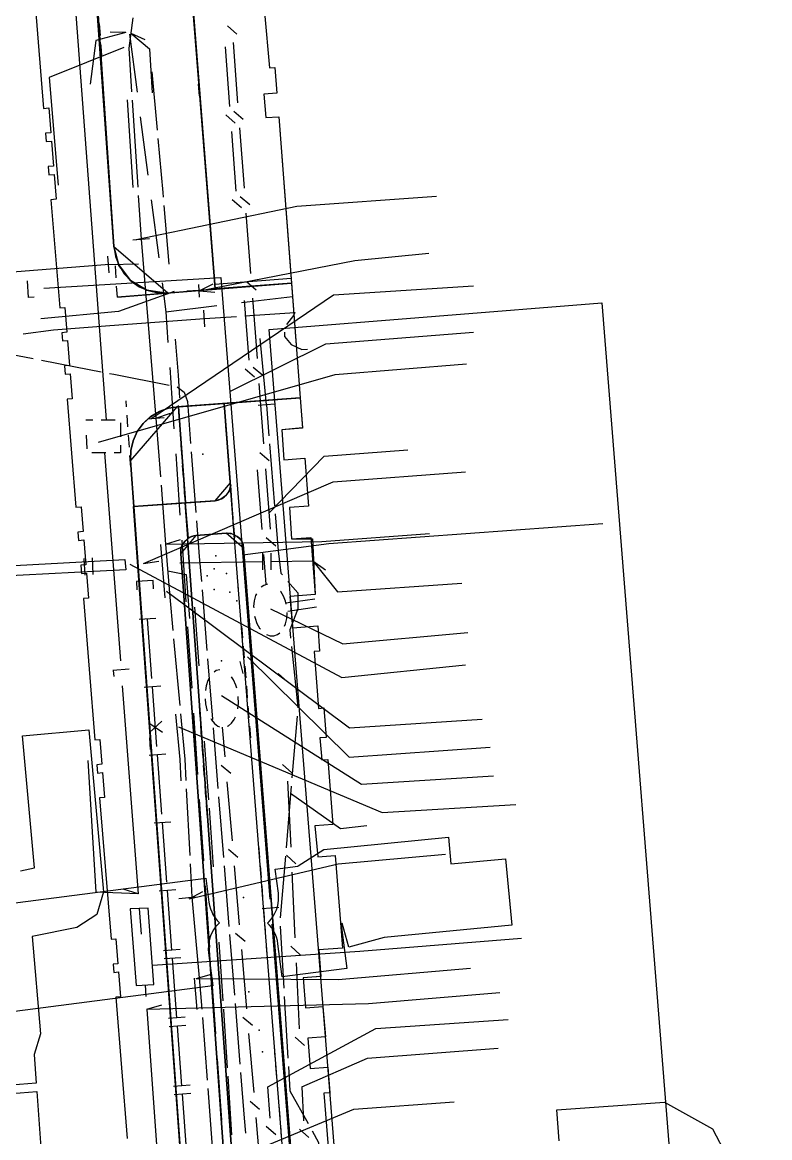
# Model space of a CAD drawing. Header units: metres. Extents: x -3903 to -3714, y 4981 to 6033.
# Drawn here: x -3851.2 to -3806.3, y 5905.7 to 5972.6 of the extents above; entities that cross this region are included whole.
import ezdxf

# ---------------------------------------------------------------- set-up
doc = ezdxf.new("R2010")
doc.units = ezdxf.units.M
for name, color, linetype in [('BOUNDARY', 7, 'Continuous'), ('BUILDING', 7, 'Continuous'), ('BUSH', 7, 'Continuous'), ('CURB', 7, 'Continuous'), ('ELECTR_CABLE', 7, 'Continuous'), ('ELECTR_CABLE_COMM', 7, 'Continuous'), ('GAS', 7, 'Continuous'), ('GRASS', 7, 'Continuous'), ('GROUND', 7, 'Continuous'), ('HEAT', 7, 'Continuous'), ('ROAD', 7, 'Continuous'), ('SEWER', 7, 'Continuous'), ('SIDEWALK_PATH', 7, 'Continuous'), ('TREE', 7, 'Continuous'), ('WATER_PIPELINE', 7, 'Continuous')]:
    doc.layers.add(name, color=color, linetype=linetype)

msp = doc.modelspace()

# ---------------------------------------------------------------- linework, layer by layer
at = {"layer": 'BOUNDARY'}
msp.add_lwpolyline([(-3836.611, 5973.231), (-3836.316, 5969.905), (-3835.992, 5969.929), (-3835.873, 5968.385), (-3836.657, 5968.325), (-3836.541, 5966.925), (-3835.765, 5966.974), (-3834.473, 5950.112), (-3834.335, 5948.305), (-3835.586, 5948.196), (-3835.448, 5946.401), (-3834.196, 5946.497), (-3833.976, 5943.623), (-3835.118, 5943.535), (-3835, 5941.647), (-3833.736, 5941.66), (-3833.569, 5938.313), (-3835.092, 5938.192), (-3834.943, 5936.316), (-3833.426, 5936.436), (-3833.309, 5934.919), (-3833.635, 5934.893), (-3833.375, 5931.483), (-3833.048, 5931.509), (-3832.913, 5929.748), (-3833.293, 5929.717), (-3833.183, 5928.397), (-3832.812, 5928.426), (-3832.513, 5924.52), (-3833.606, 5924.433), (-3833.426, 5922.573), (-3832.37, 5922.657), (-3831.944, 5917.105), (-3833.362, 5916.992), (-3833.244, 5915.403), (-3834.299, 5915.319), (-3834.165, 5913.524), (-3833.109, 5913.608), (-3832.964, 5911.785), (-3834.019, 5911.701), (-3833.874, 5909.874), (-3832.819, 5909.958), (-3832.697, 5908.431), (-3833.063, 5908.402), (-3832.8, 5905.186)], dxfattribs=at)
at = {"layer": 'BUILDING'}
msp.add_lwpolyline([(-3831.567, 5894.239), (-3836.342, 5954.22), (-3816.367, 5955.81), (-3811.592, 5895.829)], close=True, dxfattribs=at)
at = {"layer": 'BUSH'}
for p in [(-3839.548, 5940.628), (-3839.634, 5939.861), (-3840.056, 5939.434), (-3838.895, 5939.577), (-3839.644, 5938.606), (-3838.198, 5938.713), (-3838.692, 5938.454), (-3838.275, 5937.931), (-3836.943, 5912.176), (-3836.739, 5910.889)]:
    msp.add_point(p, dxfattribs=at)
at = {"layer": 'CURB'}
for points in [[(-3849.397, 6011.843), (-3845.661, 5959.184), (-3842.419, 5956.406), (-3841.919, 5956.445)], [(-3847.3, 5983.453), (-3842.723, 5983.784), (-3841.654, 5982.866), (-3839.57, 5956.644)], [(-3846.467, 5971.837), (-3846.518, 5972.547)], [(-3846.384, 5970.627), (-3846.422, 5971.21), (-3846.431, 5971.338)], [(-3840.608, 5968.933), (-3840.548, 5968.223)], [(-3845.522, 5957.319), (-3845.568, 5958.03)], [(-3839.593, 5956.928), (-3835.024, 5957.286)], [(-3845.402, 5956.157), (-3845.447, 5956.154), (-3845.49, 5956.82)], [(-3840.57, 5956.56), (-3841.28, 5956.501)], [(-3844.194, 5956.258), (-3844.904, 5956.199)], [(-3842.986, 5956.359), (-3843.696, 5956.3)], [(-3844.894, 5949.581), (-3844.919, 5949.936)], [(-3834.473, 5950.112), (-3841.879, 5949.563), (-3844.662, 5946.354), (-3840.584, 5889.856), (-3840.446, 5887.948)], [(-3844.475, 5943.599), (-3839.584, 5943.942), (-3838.66, 5945.017), (-3839.032, 5949.774)], [(-3841.732, 5948.943), (-3841.781, 5949.643)], [(-3844.809, 5948.371), (-3844.859, 5949.082)], [(-3844.725, 5947.161), (-3844.775, 5947.872)], [(-3841.648, 5947.744), (-3841.697, 5948.444)], [(-3838.958, 5948.398), (-3838.901, 5947.698)], [(-3841.564, 5946.545), (-3841.613, 5947.245)], [(-3844.64, 5945.951), (-3844.69, 5946.662)], [(-3841.48, 5945.346), (-3841.529, 5946.047)], [(-3841.396, 5944.147), (-3841.445, 5944.848)], [(-3838.668, 5944.803), (-3838.612, 5944.104)], [(-3841.312, 5942.948), (-3841.361, 5943.649)], [(-3838.572, 5943.605), (-3838.516, 5942.906)], [(-3838.476, 5942.407), (-3838.42, 5941.708)], [(-3841.145, 5940.55), (-3841.194, 5941.251)], [(-3841.061, 5939.351), (-3841.11, 5940.052)], [(-3840.977, 5938.152), (-3841.026, 5938.853)], [(-3837.994, 5936.417), (-3837.938, 5935.717)], [(-3837.898, 5935.219), (-3837.841, 5934.519)], [(-3837.801, 5934.021), (-3837.745, 5933.321)], [(-3837.705, 5932.823), (-3837.649, 5932.123)], [(-3840.474, 5930.958), (-3840.523, 5931.659)], [(-3837.609, 5931.625), (-3837.556, 5930.925)], [(-3840.39, 5929.759), (-3840.439, 5930.46)], [(-3837.518, 5930.426), (-3837.465, 5929.726)], [(-3843.454, 5929.011), (-3843.504, 5929.722)], [(-3840.306, 5928.56), (-3840.355, 5929.261)], [(-3840.219, 5927.362), (-3840.271, 5928.062)], [(-3840.131, 5926.163), (-3840.182, 5926.863)], [(-3840.042, 5924.964), (-3840.094, 5925.664)], [(-3836.969, 5923.236), (-3836.916, 5922.536)], [(-3836.878, 5922.037), (-3836.825, 5921.337)], [(-3836.787, 5920.839), (-3836.733, 5920.139)], [(-3836.695, 5919.64), (-3836.642, 5918.941)], [(-3836.604, 5918.442), (-3836.55, 5917.742)], [(-3839.423, 5916.574), (-3839.475, 5917.274)], [(-3836.512, 5917.244), (-3836.489, 5916.94), (-3836.459, 5916.544)], [(-3839.335, 5915.375), (-3839.387, 5916.075)], [(-3839.247, 5914.176), (-3839.298, 5914.876)], [(-3839.158, 5912.978), (-3839.21, 5913.678)], [(-3839.07, 5911.779), (-3839.121, 5912.479)], [(-3838.981, 5910.58), (-3839.033, 5911.28)], [(-3836.047, 5911.252), (-3835.991, 5910.552)], [(-3835.952, 5910.054), (-3835.896, 5909.354)], [(-3835.856, 5908.856), (-3835.8, 5908.156)], [(-3835.76, 5907.658), (-3835.705, 5906.958)], [(-3835.665, 5906.46), (-3835.609, 5905.76)]]:
    msp.add_lwpolyline(points, dxfattribs=at)
msp.add_lwpolyline([(-3838.924, 5941.987), (-3840.729, 5941.846), (-3841.648, 5940.778), (-3838.104, 5891.203), (-3837.027, 5890.277), (-3834.888, 5890.448), (-3833.971, 5891.523), (-3837.849, 5941.068)], close=True, dxfattribs=at)
at = {"layer": 'ELECTR_CABLE'}
for points in [[(-3844.51, 5972.91), (-3844.76, 5971.08)], [(-3844.935, 5972.035), (-3846.73, 5971.548), (-3847.088, 5968.928)], [(-3844.935, 5972.035), (-3845.869, 5972.041)], [(-3844.635, 5971.995), (-3843.523, 5971.037), (-3843.352, 5968.398)], [(-3844.635, 5971.995), (-3843.79, 5971.597)], [(-3845.06, 5971.12), (-3849.536, 5969.328), (-3849.004, 5962.875)], [(-3844.76, 5971.08), (-3844.591, 5968.467)], [(-3843.043, 5966.16), (-3843.365, 5969.673)], [(-3844.859, 5967.993), (-3844.521, 5962.737)], [(-3844.559, 5967.968), (-3844.221, 5962.742)], [(-3842.677, 5962.149), (-3842.7, 5962.42), (-3842.997, 5965.662)], [(-3844.32, 5959.61), (-3834.68, 5961.606), (-3826.291, 5962.208)], [(-3844.189, 5962.243), (-3844.02, 5959.63)], [(-3842.343, 5958.134), (-3842.636, 5961.65)], [(-3844.518, 5959.589), (-3843.522, 5959.671)], [(-3844.02, 5959.63), (-3843.14, 5948.89)], [(-3846.043, 5958.602), (-3845.963, 5957.606)], [(-3840.538, 5956.529), (-3831.191, 5958.352), (-3826.766, 5958.79)], [(-3846.003, 5958.104), (-3846.179, 5958.09), (-3855.535, 5957.344), (-3860.704, 5956.932)], [(-3846.003, 5958.104), (-3844.17, 5958.156)], [(-3843.44, 5948.86), (-3832.468, 5956.295), (-3824.074, 5956.833)], [(-3840.527, 5956.154), (-3840.55, 5956.904)], [(-3840.538, 5956.529), (-3839.703, 5956.946)], [(-3842.037, 5956.483), (-3845.375, 5955.287), (-3850.047, 5954.855)], [(-3840.538, 5956.529), (-3839.607, 5956.456)], [(-3840.19, 5954.373), (-3840.266, 5955.371)], [(-3837.795, 5955.032), (-3834.798, 5955.229), (-3834.878, 5955.042), (-3835.297, 5954.519)], [(-3849.274, 5954.185), (-3845.89, 5954.442), (-3840.228, 5954.872)], [(-3840.228, 5954.872), (-3838.294, 5954.999)], [(-3851.106, 5953.945), (-3849.274, 5954.185)], [(-3835.413, 5954.059), (-3835.413, 5953.786), (-3835.012, 5953.305), (-3834.371, 5953.012), (-3834.037, 5953.029)], [(-3841.69, 5950.104), (-3841.787, 5951.466), (-3841.967, 5953.622)], [(-3836.497, 5949.694), (-3836.877, 5953.676)], [(-3854.078, 5953.149), (-3850.493, 5952.463)], [(-3850.002, 5952.369), (-3847.135, 5951.82), (-3846.418, 5951.678)], [(-3845.927, 5951.581), (-3845.659, 5951.527), (-3842.347, 5950.87)], [(-3841.857, 5950.773), (-3841.856, 5950.773), (-3841.448, 5950.46), (-3841.243, 5949.888), (-3841.049, 5947.368)], [(-3843.14, 5948.89), (-3842.258, 5949.198)], [(-3835.999, 5949.741), (-3836.995, 5949.647)], [(-3836.497, 5949.694), (-3836.351, 5947.843)], [(-3843.638, 5948.849), (-3842.642, 5948.931)], [(-3843.14, 5948.89), (-3842.864, 5945.364)], [(-3836.312, 5947.345), (-3836.02, 5943.643)], [(-3841.011, 5946.87), (-3840.731, 5943.231)], [(-3842.826, 5944.866), (-3842.55, 5941.34)], [(-3840.693, 5942.732), (-3840.529, 5940.595), (-3840.408, 5939.094)], [(-3835.981, 5943.145), (-3835.807, 5940.936), (-3835.635, 5939.6), (-3835.538, 5939.486)], [(-3842.55, 5941.34), (-3833.177, 5941.493), (-3826.713, 5941.973)], [(-3842.85, 5941.32), (-3842.6, 5938.12)], [(-3842.55, 5941.34), (-3841.654, 5941.605)], [(-3842.55, 5941.34), (-3842.3, 5938.15)], [(-3842.425, 5939.745), (-3841.324, 5939.51), (-3841.118, 5936.874)], [(-3842.501, 5938.522), (-3831.51, 5930.315), (-3823.548, 5930.831)], [(-3840.368, 5938.595), (-3840.076, 5934.957)], [(-3835.214, 5939.104), (-3834.622, 5938.407), (-3834.622, 5937.453), (-3835.099, 5936.201), (-3835.048, 5935.699)], [(-3842.3, 5938.15), (-3842.115, 5936.153)], [(-3840.539, 5934.033), (-3840.792, 5937.552)], [(-3842.069, 5935.655), (-3841.699, 5931.662)], [(-3834.997, 5935.202), (-3834.622, 5931.549), (-3834.625, 5931.508)], [(-3840.036, 5934.459), (-3839.746, 5930.839), (-3839.745, 5930.82)], [(-3841.952, 5931.134), (-3841.7, 5928.41), (-3841.634, 5927.137)], [(-3841.652, 5931.164), (-3841.4, 5928.44), (-3841.335, 5927.167)], [(-3834.667, 5931.01), (-3834.976, 5927.31)], [(-3841.785, 5930.369), (-3829.549, 5925.243), (-3821.536, 5925.727)], [(-3839.705, 5930.322), (-3839.415, 5926.684)], [(-3839.961, 5925.997), (-3840.214, 5929.516)], [(-3841.31, 5926.667), (-3841.107, 5922.662)], [(-3835.017, 5926.812), (-3835.326, 5923.112)], [(-3839.375, 5926.185), (-3839.086, 5922.547)], [(-3835.051, 5926.403), (-3832.056, 5924.284), (-3830.472, 5924.465)], [(-3839.673, 5921.979), (-3839.926, 5925.498)], [(-3841.132, 5920.055), (-3832.205, 5922.164), (-3825.749, 5922.736)], [(-3835.367, 5922.613), (-3835.676, 5918.913)], [(-3841.082, 5922.163), (-3840.98, 5920.16)], [(-3839.046, 5922.049), (-3838.756, 5918.41)], [(-3841.132, 5920.055), (-3840.314, 5920.505)], [(-3841.768, 5920.085), (-3840.772, 5920.175)], [(-3840.98, 5920.16), (-3840.53, 5915.33)], [(-3838.716, 5917.912), (-3838.427, 5914.274)], [(-3835.679, 5918.415), (-3835.461, 5914.708)], [(-3839.095, 5913.944), (-3839.348, 5917.463)], [(-3840.71, 5915.29), (-3832.205, 5915.214), (-3824.257, 5915.909)], [(-3840.83, 5915.3), (-3840.686, 5913.415)], [(-3840.71, 5915.29), (-3839.808, 5915.532)], [(-3840.53, 5915.33), (-3840.386, 5913.445)], [(-3838.387, 5913.775), (-3838.097, 5910.137)], [(-3835.432, 5914.209), (-3835.214, 5910.502)], [(-3838.836, 5909.924), (-3839.032, 5913.067), (-3839.059, 5913.445)], [(-3840.348, 5912.947), (-3840.059, 5909.178)], [(-3835.184, 5910.003), (-3835.099, 5908.55), (-3834, 5906.579)], [(-3838.585, 5905.903), (-3838.805, 5909.425)], [(-3838.057, 5909.638), (-3837.839, 5906.896), (-3837.768, 5906)], [(-3840.021, 5908.679), (-3839.733, 5904.91)], [(-3839.659, 5903.937), (-3831.258, 5907.446), (-3825.232, 5907.887)], [(-3833.756, 5906.142), (-3833.37, 5905.449), (-3833.06, 5902.546)]]:
    msp.add_lwpolyline(points, dxfattribs=at)
at = {"layer": 'ELECTR_CABLE_COMM'}
for points in [[(-3838.848, 5972.423), (-3838.28, 5971.935)], [(-3844.723, 5971.932), (-3844.266, 5968.448)], [(-3838.507, 5971.431), (-3838.232, 5967.811)], [(-3838.988, 5971.166), (-3838.716, 5967.587)], [(-3838.459, 5967.307), (-3837.89, 5966.819)], [(-3844.071, 5966.961), (-3843.614, 5963.477)], [(-3838.944, 5967.084), (-3838.375, 5966.595)], [(-3838.602, 5966.092), (-3838.33, 5962.513)], [(-3838.118, 5966.315), (-3837.842, 5962.695)], [(-3843.419, 5961.989), (-3842.962, 5958.505)], [(-3838.557, 5962.009), (-3837.989, 5961.521)], [(-3838.07, 5962.191), (-3837.501, 5961.703)], [(-3837.729, 5961.199), (-3837.453, 5957.579)], [(-3842.766, 5957.018), (-3842.538, 5955.276)], [(-3837.68, 5957.075), (-3837.112, 5956.587)], [(-3837.994, 5955.825), (-3834.939, 5956.194)], [(-3837.83, 5955.943), (-3837.558, 5952.365)], [(-3837.339, 5956.083), (-3837.064, 5952.462)], [(-3842.538, 5955.276), (-3839.483, 5955.645)], [(-3842.538, 5955.276), (-3842.41, 5953.433)], [(-3842.306, 5951.936), (-3842.051, 5948.25)], [(-3837.291, 5951.959), (-3836.722, 5951.47)], [(-3837.785, 5951.861), (-3837.216, 5951.373)], [(-3836.95, 5950.967), (-3836.674, 5947.346)], [(-3841.947, 5946.753), (-3841.691, 5943.066)], [(-3836.902, 5946.843), (-3836.333, 5946.354)], [(-3836.359, 5943.199), (-3833.045, 5946.614), (-3828.02, 5946.988)], [(-3837.058, 5945.795), (-3836.785, 5942.217)], [(-3836.56, 5945.851), (-3836.285, 5942.23)], [(-3841.588, 5941.57), (-3841.507, 5940.403), (-3841.337, 5937.883)], [(-3836.512, 5941.727), (-3835.944, 5941.238)], [(-3836.672, 5940.721), (-3836.535, 5938.932)], [(-3836.442, 5938.931), (-3836.661, 5938.865), (-3836.823, 5938.75)], [(-3835.318, 5937.74), (-3835.354, 5937.906), (-3835.476, 5938.221), (-3835.638, 5938.493), (-3835.658, 5938.516)], [(-3837.108, 5938.346), (-3837.156, 5938.246), (-3837.239, 5937.934), (-3837.272, 5937.594), (-3837.268, 5937.515)], [(-3835.333, 5937.808), (-3833.601, 5938.059)], [(-3836.258, 5937.453), (-3831.911, 5935.364), (-3824.415, 5936.027)], [(-3835.42, 5936.415), (-3835.358, 5936.553), (-3835.281, 5936.869), (-3835.254, 5937.212), (-3835.257, 5937.245)], [(-3835.225, 5937.319), (-3833.495, 5937.569)], [(-3837.21, 5937.02), (-3837.185, 5936.898), (-3837.07, 5936.579), (-3836.913, 5936.3), (-3836.867, 5936.247)], [(-3841.236, 5936.386), (-3840.988, 5932.699)], [(-3836.498, 5935.916), (-3836.282, 5935.837), (-3836.055, 5935.834), (-3835.839, 5935.909), (-3835.706, 5936.012)], [(-3837.63, 5934.575), (-3831.54, 5928.563), (-3823.067, 5929.158)], [(-3838.106, 5934.301), (-3837.927, 5933.573)], [(-3839.952, 5933.275), (-3840.019, 5933.149), (-3840.119, 5932.835), (-3840.164, 5932.564)], [(-3839.304, 5933.802), (-3839.514, 5933.748), (-3839.644, 5933.66)], [(-3838.285, 5932.694), (-3838.336, 5932.88), (-3838.47, 5933.188), (-3838.589, 5933.37)], [(-3835.794, 5933.584), (-3835.24, 5933.079)], [(-3840.183, 5932.066), (-3840.154, 5931.748), (-3840.075, 5931.393), (-3840.053, 5931.333)], [(-3839.196, 5932.252), (-3830.802, 5926.94), (-3822.868, 5927.436)], [(-3838.221, 5931.459), (-3838.183, 5931.798), (-3838.189, 5932.169), (-3838.194, 5932.203)], [(-3840.887, 5931.203), (-3840.785, 5929.692), (-3840.634, 5927.516)], [(-3839.848, 5930.878), (-3839.8, 5930.792), (-3839.616, 5930.573), (-3839.413, 5930.423), (-3839.309, 5930.387)], [(-3838.829, 5930.419), (-3838.779, 5930.439), (-3838.592, 5930.599), (-3838.433, 5930.826), (-3838.365, 5930.981)], [(-3839.152, 5930.35), (-3839, 5928.58)], [(-3839.222, 5928.074), (-3838.648, 5927.591)], [(-3835.541, 5928.128), (-3834.987, 5927.623)], [(-3835.229, 5927.126), (-3835.045, 5923.168)], [(-3838.871, 5927.085), (-3838.566, 5923.544)], [(-3840.53, 5926.019), (-3840.273, 5922.333)], [(-3838.788, 5923.038), (-3838.215, 5922.555)], [(-3835.288, 5922.671), (-3834.734, 5922.167)], [(-3838.437, 5922.049), (-3838.132, 5918.508)], [(-3834.976, 5921.67), (-3834.792, 5917.712)], [(-3840.169, 5920.836), (-3839.913, 5917.15)], [(-3838.355, 5918.002), (-3837.781, 5917.52)], [(-3835.034, 5917.215), (-3834.48, 5916.71)], [(-3838.004, 5917.014), (-3837.699, 5913.472)], [(-3834.722, 5916.213), (-3834.539, 5912.255)], [(-3839.809, 5915.653), (-3839.553, 5911.967)], [(-3837.921, 5912.966), (-3837.348, 5912.484)], [(-3836.426, 5908.783), (-3829.93, 5912.274), (-3821.998, 5912.815)], [(-3837.57, 5911.978), (-3837.265, 5908.437)], [(-3834.781, 5911.759), (-3834.227, 5911.254)], [(-3834.377, 5908.778), (-3830.446, 5910.503), (-3822.603, 5911.096)], [(-3839.449, 5910.47), (-3839.192, 5906.784)], [(-3836.283, 5906.906), (-3836.426, 5908.783)], [(-3834.377, 5908.778), (-3834.273, 5906.744)], [(-3837.488, 5907.931), (-3836.914, 5907.448)], [(-3837.137, 5906.942), (-3836.832, 5903.401)], [(-3835.942, 5905.914), (-3836.511, 5906.403)], [(-3834.513, 5906.246), (-3833.957, 5905.744)]]:
    msp.add_lwpolyline(points, dxfattribs=at)
at = {"layer": 'GAS'}
for points in [[(-3843.874, 5940.181), (-3832.491, 5945.065), (-3824.559, 5945.676)], [(-3846.89, 5939.51), (-3846.943, 5940.508)], [(-3836.71, 5939.79), (-3836.725, 5940.79)], [(-3836.21, 5939.798), (-3836.225, 5940.798)], [(-3854.191, 5939.32), (-3854.223, 5939.92), (-3844.991, 5940.421), (-3844.945, 5939.805), (-3854.191, 5939.32)], [(-3847.389, 5939.483), (-3847.442, 5940.482)], [(-3844.697, 5940.13), (-3831.985, 5933.335), (-3824.549, 5934.102)], [(-3843.874, 5940.181), (-3842.949, 5940.306)], [(-3841.705, 5940.214), (-3836.718, 5940.29)], [(-3836.218, 5940.298), (-3833.724, 5940.336)], [(-3833.724, 5940.336), (-3832.233, 5938.467), (-3824.77, 5939.003)], [(-3833.724, 5940.336), (-3832.967, 5939.788)], [(-3843.273, 5938.663), (-3843.306, 5939.162), (-3844.304, 5939.096), (-3844.27, 5938.597)], [(-3843.138, 5936.881), (-3844.135, 5936.807)], [(-3843.374, 5933.272), (-3843.637, 5936.844)], [(-3842.839, 5932.81), (-3843.836, 5932.736)], [(-3843.075, 5929.201), (-3843.337, 5932.773)], [(-3843.556, 5930.627), (-3842.73, 5930.064)], [(-3843.51, 5930.029), (-3842.78, 5930.712)], [(-3851.267, 5921.742), (-3850.426, 5921.913), (-3851.134, 5929.842), (-3847.15, 5930.197), (-3846.283, 5920.488), (-3846.671, 5919.115), (-3847.876, 5918.35), (-3850.559, 5917.804), (-3850.057, 5911.968), (-3850.448, 5910.733), (-3850.318, 5908.998), (-3851.814, 5908.886)], [(-3842.539, 5928.739), (-3843.537, 5928.665)], [(-3842.775, 5925.13), (-3843.038, 5928.702)], [(-3842.24, 5924.668), (-3843.237, 5924.594)], [(-3842.476, 5921.059), (-3842.739, 5924.631)], [(-3841.941, 5920.597), (-3842.938, 5920.523)], [(-3842.176, 5916.988), (-3842.439, 5920.56)], [(-3841.678, 5917.024), (-3842.675, 5916.951)], [(-3841.641, 5916.526), (-3842.638, 5916.452)], [(-3841.877, 5912.916), (-3842.14, 5916.489)], [(-3841.378, 5912.953), (-3842.376, 5912.88)], [(-3841.342, 5912.454), (-3842.339, 5912.381)], [(-3841.578, 5908.845), (-3841.84, 5912.418)], [(-3851.777, 5908.387), (-3850.281, 5908.499), (-3850.01, 5904.871)], [(-3841.079, 5908.882), (-3842.076, 5908.809)], [(-3841.042, 5908.383), (-3842.04, 5908.31)], [(-3841.278, 5904.774), (-3841.541, 5908.347)]]:
    msp.add_lwpolyline(points, dxfattribs=at)
at = {"layer": 'GRASS'}
for points in [[(-3841.654, 5982.866), (-3841.763, 5983.246), (-3842, 5983.545), (-3842.331, 5983.734), (-3842.723, 5983.784), (-3847.3, 5983.453), (-3845.661, 5959.184), (-3845.56, 5958.597), (-3845.348, 5958.047), (-3845.032, 5957.548), (-3844.62, 5957.118), (-3844.132, 5956.777), (-3843.591, 5956.541), (-3843.015, 5956.416), (-3842.419, 5956.406), (-3839.57, 5956.644)], [(-3844.475, 5943.599), (-3841.36, 5943.817), (-3841.776, 5949.573), (-3842.375, 5949.489), (-3842.94, 5949.29), (-3843.454, 5948.983), (-3843.901, 5948.575), (-3844.258, 5948.087), (-3844.507, 5947.542), (-3844.644, 5946.959), (-3844.662, 5946.354)], [(-3841.366, 5943.844), (-3839.584, 5943.942), (-3839.389, 5943.976), (-3839.207, 5944.046), (-3839.041, 5944.151), (-3838.898, 5944.288), (-3838.785, 5944.449), (-3838.707, 5944.629), (-3838.664, 5944.82), (-3838.66, 5945.017), (-3839.032, 5949.774), (-3841.775, 5949.57)], [(-3838.435, 5941.902), (-3838.529, 5941.939), (-3838.626, 5941.966), (-3838.726, 5941.983), (-3838.827, 5941.99), (-3840.729, 5941.846), (-3840.863, 5941.826), (-3840.992, 5941.789), (-3841.115, 5941.735), (-3841.231, 5941.664), (-3837.543, 5890.375), (-3837.293, 5890.316), (-3837.039, 5890.282), (-3836.783, 5890.272), (-3836.527, 5890.288), (-3835.445, 5890.342), (-3835.176, 5890.377), (-3834.911, 5890.436), (-3834.652, 5890.517), (-3834.401, 5890.621)], [(-3838.435, 5941.902), (-3838.26, 5941.8), (-3838.11, 5941.667), (-3837.99, 5941.505), (-3837.905, 5941.321), (-3833.971, 5891.523), (-3833.985, 5891.26), (-3834.065, 5891.014), (-3834.206, 5890.797), (-3834.401, 5890.621)], [(-3841.231, 5941.664), (-3841.419, 5941.489), (-3841.555, 5941.275), (-3841.633, 5941.035), (-3841.648, 5940.778), (-3838.104, 5891.203), (-3838.051, 5890.945), (-3837.935, 5890.714), (-3837.763, 5890.52), (-3837.543, 5890.375)]]:
    msp.add_lwpolyline(points, close=True, dxfattribs=at)
at = {"layer": 'GROUND'}
for points in [[(-3841.716, 5983.857), (-3839.57, 5956.644), (-3835, 5956.987), (-3845.447, 5956.154), (-3842.509, 5956.399), (-3843.674, 5956.568), (-3844.654, 5957.147), (-3845.349, 5958.048), (-3845.661, 5959.184), (-3848.307, 5996.48)], [(-3838.104, 5891.203), (-3841.648, 5940.778), (-3841.632, 5941.04), (-3841.55, 5941.286), (-3841.408, 5941.502), (-3841.211, 5941.677), (-3841.373, 5943.817), (-3841.2, 5941.685), (-3841.09, 5941.747), (-3840.974, 5941.795), (-3840.853, 5941.828), (-3840.729, 5941.846), (-3838.924, 5941.987), (-3838.799, 5941.989), (-3838.674, 5941.975), (-3838.553, 5941.946), (-3838.435, 5941.902), (-3838.259, 5941.799), (-3838.106, 5941.665), (-3837.982, 5941.506), (-3837.889, 5941.323), (-3833.971, 5891.523)]]:
    msp.add_lwpolyline(points, dxfattribs=at)
msp.add_lwpolyline([(-3844.463, 5943.6), (-3844.662, 5946.354), (-3844.644, 5946.959), (-3844.507, 5947.542), (-3844.258, 5948.086), (-3843.901, 5948.575), (-3843.454, 5948.982), (-3842.94, 5949.289), (-3842.375, 5949.488), (-3841.775, 5949.571), (-3839.032, 5949.774), (-3838.656, 5944.809), (-3838.748, 5944.507), (-3838.954, 5944.228), (-3839.24, 5944.033), (-3839.584, 5943.942), (-3841.373, 5943.817)], close=True, dxfattribs=at)
at = {"layer": 'HEAT'}
msp.add_lwpolyline([(-3834.608, 5922.016), (-3834.589, 5922.047), (-3833.057, 5923.029), (-3825.585, 5923.761), (-3825.428, 5922.153), (-3822.166, 5922.466), (-3821.784, 5918.484), (-3829.436, 5917.751), (-3831.558, 5917.158), (-3831.964, 5918.61), (-3832.022, 5918.511), (-3831.681, 5915.881), (-3835.553, 5915.379), (-3835.81, 5917.362), (-3835.846, 5917.565), (-3835.903, 5917.763), (-3835.978, 5917.955), (-3836.072, 5918.139), (-3836.183, 5918.312), (-3836.311, 5918.474), (-3836.436, 5918.604), (-3836.34, 5918.697), (-3836.206, 5918.854), (-3836.089, 5919.023), (-3835.988, 5919.203), (-3835.906, 5919.392), (-3835.842, 5919.588), (-3835.799, 5919.789), (-3835.775, 5919.994), (-3835.771, 5920.2), (-3835.787, 5920.406), (-3835.973, 5921.839)], close=True, dxfattribs=at)
msp.add_lwpolyline([(-3855.454, 5919.314), (-3840.138, 5921.299), (-3839.952, 5919.866), (-3839.916, 5919.663), (-3839.86, 5919.465), (-3839.784, 5919.273), (-3839.691, 5919.089), (-3839.579, 5918.916), (-3839.451, 5918.754), (-3839.326, 5918.624), (-3839.422, 5918.531), (-3839.556, 5918.374), (-3839.674, 5918.205), (-3839.774, 5918.025), (-3839.856, 5917.836), (-3839.92, 5917.64), (-3839.964, 5917.439), (-3839.988, 5917.234), (-3839.991, 5917.028), (-3839.975, 5916.823), (-3839.718, 5914.839), (-3854.855, 5912.878)], dxfattribs=at)
at = {"layer": 'ROAD'}
msp.add_lwpolyline([(-3849.397, 6011.833), (-3845.661, 5959.186), (-3845.661, 5959.184), (-3845.35, 5958.05), (-3845.348, 5958.047), (-3844.656, 5957.149), (-3844.653, 5957.146), (-3843.676, 5956.569), (-3843.673, 5956.568), (-3842.51, 5956.399), (-3842.509, 5956.399), (-3842.509, 5956.398), (-3842.508, 5956.395), (-3842.506, 5956.392), (-3842.502, 5956.39), (-3842.498, 5956.389), (-3835.001, 5956.987), (-3835, 5956.986), (-3834.474, 5950.113), (-3834.474, 5950.112), (-3834.475, 5950.112), (-3841.775, 5949.571), (-3841.776, 5949.571), (-3842.374, 5949.488), (-3842.376, 5949.488), (-3842.939, 5949.29), (-3842.941, 5949.289), (-3843.453, 5948.983), (-3843.455, 5948.982), (-3843.901, 5948.576), (-3843.902, 5948.574), (-3844.258, 5948.088), (-3844.259, 5948.086), (-3844.507, 5947.543), (-3844.508, 5947.541), (-3844.644, 5946.96), (-3844.644, 5946.958), (-3844.662, 5946.355), (-3844.662, 5946.354), (-3840.585, 5889.863)], dxfattribs=at)
at = {"layer": 'SEWER'}
for points in [[(-3850.564, 5975.949), (-3849.875, 5967.477), (-3849.562, 5967.502), (-3849.441, 5966.007), (-3849.754, 5965.982), (-3849.713, 5965.484), (-3849.401, 5965.509), (-3849.28, 5964.014), (-3849.592, 5963.988), (-3849.552, 5963.49), (-3849.239, 5963.515), (-3849.118, 5962.02), (-3849.43, 5961.995), (-3848.904, 5955.516), (-3848.594, 5955.541), (-3848.473, 5954.046), (-3848.782, 5954.021), (-3848.742, 5953.523), (-3848.433, 5953.548), (-3848.312, 5952.053), (-3848.62, 5952.028), (-3848.58, 5951.53), (-3848.272, 5951.554), (-3848.151, 5950.059), (-3848.458, 5950.034), (-3847.932, 5943.556), (-3847.627, 5943.58), (-3847.506, 5942.085), (-3847.81, 5942.061), (-3847.77, 5941.562), (-3847.466, 5941.587), (-3847.345, 5940.092), (-3847.649, 5940.067), (-3847.608, 5939.569), (-3847.305, 5939.593), (-3847.184, 5938.098), (-3847.487, 5938.074), (-3846.798, 5929.602), (-3846.498, 5929.626), (-3846.378, 5928.131), (-3846.677, 5928.107), (-3846.636, 5927.608), (-3846.337, 5927.633), (-3846.216, 5926.137), (-3846.515, 5926.113), (-3845.826, 5917.641), (-3845.531, 5917.665), (-3845.41, 5916.17), (-3845.705, 5916.146), (-3845.665, 5915.648), (-3845.37, 5915.672), (-3845.249, 5914.176), (-3845.543, 5914.153), (-3844.855, 5905.681)], [(-3818.944, 5905.538), (-3819.078, 5907.405), (-3812.613, 5907.869), (-3809.74, 5906.268), (-3806.303, 5899.698)]]:
    msp.add_lwpolyline(points, dxfattribs=at)
at = {"layer": 'SIDEWALK_PATH'}
for points in [[(-3836.611, 5973.231), (-3836.316, 5969.905), (-3835.992, 5969.929), (-3835.873, 5968.385), (-3836.657, 5968.325), (-3836.541, 5966.925), (-3835.765, 5966.974), (-3835, 5956.987), (-3839.57, 5956.644), (-3841.716, 5983.857)], [(-3833.971, 5891.523), (-3837.889, 5941.323), (-3837.982, 5941.506), (-3838.106, 5941.665), (-3838.259, 5941.799), (-3838.435, 5941.902), (-3839.032, 5949.774), (-3834.473, 5950.112), (-3834.334, 5948.291), (-3835.586, 5948.196), (-3835.448, 5946.401), (-3834.196, 5946.497), (-3833.976, 5943.623), (-3835.118, 5943.535), (-3835, 5941.647), (-3833.832, 5941.736), (-3833.569, 5938.313), (-3835.092, 5938.192), (-3834.943, 5936.316), (-3833.426, 5936.436), (-3833.309, 5934.919), (-3833.635, 5934.893), (-3833.375, 5931.483), (-3833.048, 5931.509), (-3832.913, 5929.748), (-3833.293, 5929.717), (-3833.183, 5928.397), (-3832.812, 5928.426), (-3832.513, 5924.52), (-3833.606, 5924.433), (-3833.426, 5922.573), (-3832.37, 5922.657), (-3831.944, 5917.105), (-3833.362, 5916.992), (-3833.252, 5915.402), (-3834.299, 5915.319), (-3834.165, 5913.524), (-3833.109, 5913.608), (-3832.964, 5911.785), (-3834.019, 5911.701), (-3833.874, 5909.874), (-3832.819, 5909.958), (-3832.697, 5908.431), (-3833.063, 5908.402), (-3832.8, 5905.186)], [(-3840.584, 5889.856), (-3844.475, 5943.599), (-3841.373, 5943.817), (-3841.211, 5941.677), (-3841.408, 5941.502), (-3841.55, 5941.286), (-3841.632, 5941.04), (-3841.648, 5940.778), (-3838.104, 5891.203)]]:
    msp.add_lwpolyline(points, dxfattribs=at)
msp.add_lwpolyline([(-3841.373, 5943.817), (-3841.2, 5941.685), (-3841.09, 5941.747), (-3840.974, 5941.795), (-3840.853, 5941.828), (-3840.729, 5941.846), (-3838.924, 5941.987), (-3838.799, 5941.989), (-3838.674, 5941.975), (-3838.553, 5941.946), (-3838.435, 5941.902), (-3838.644, 5944.847), (-3838.748, 5944.507), (-3838.954, 5944.228), (-3839.24, 5944.033), (-3839.584, 5943.942)], close=True, dxfattribs=at)
at = {"layer": 'TREE'}
for p in [(-3840.317, 5946.73), (-3839.2, 5934.336), (-3837.87, 5920.135), (-3837.554, 5914.478)]:
    msp.add_point(p, dxfattribs=at)
at = {"layer": 'WATER_PIPELINE'}
for points in [[(-3847.988, 5973.65), (-3846.112, 5948.796)], [(-3849.864, 5956.683), (-3839.233, 5957.334)], [(-3839.233, 5957.334), (-3836.293, 5920.038)], [(-3850.851, 5957.121), (-3850.79, 5956.125)], [(-3850.792, 5956.158), (-3850.431, 5956.18)], [(-3838.694, 5950.493), (-3832.947, 5953.344), (-3824.085, 5954.049)], [(-3846.586, 5947.449), (-3832.381, 5951.52), (-3824.506, 5952.155)], [(-3847.332, 5948.796), (-3846.916, 5948.796)], [(-3846.416, 5948.796), (-3846.112, 5948.796), (-3845.583, 5948.796)], [(-3845.268, 5948.611), (-3845.268, 5947.778)], [(-3847.255, 5947.048), (-3847.292, 5947.881)], [(-3845.268, 5947.278), (-3845.268, 5946.819), (-3845.642, 5946.819)], [(-3846.142, 5946.819), (-3846.216, 5946.819), (-3846.975, 5946.819)], [(-3846.216, 5946.819), (-3845.266, 5934.334)], [(-3837.921, 5940.691), (-3832.75, 5941.377), (-3816.308, 5942.568)], [(-3844.729, 5933.832), (-3845.724, 5933.756)], [(-3845.691, 5933.759), (-3845.664, 5933.397)], [(-3845.153, 5932.839), (-3844.203, 5920.354)], [(-3844.203, 5920.354), (-3846.716, 5920.468), (-3847.209, 5928.361)], [(-3844.203, 5920.354), (-3845.091, 5920.644)], [(-3844.67, 5919.452), (-3844.322, 5914.868), (-3843.255, 5914.925), (-3843.603, 5919.509), (-3844.67, 5919.452)], [(-3844.137, 5919.48), (-3844.019, 5917.936)], [(-3835.755, 5919.537), (-3836.749, 5919.459)], [(-3836.176, 5918.543), (-3833.236, 5881.247)], [(-3843.342, 5916.078), (-3830.899, 5916.921), (-3821.189, 5917.696)], [(-3843.788, 5914.897), (-3843.735, 5914.199)], [(-3843.677, 5913.434), (-3830.372, 5913.781), (-3822.493, 5914.452)], [(-3843.677, 5913.434), (-3842.784, 5913.707)], [(-3843.677, 5913.434), (-3842.823, 5901.376)]]:
    msp.add_lwpolyline(points, dxfattribs=at)

doc.saveas('drawing.dxf')
